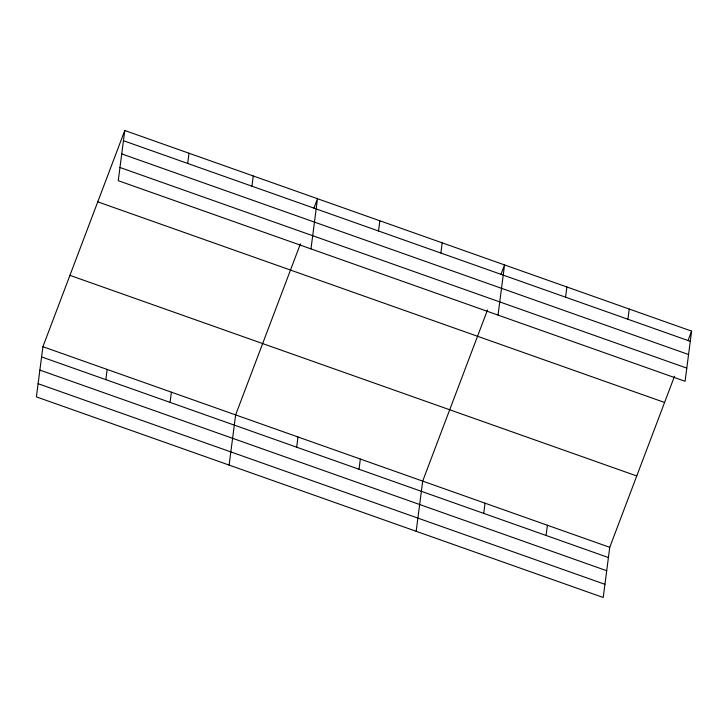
<?xml version="1.0" encoding="UTF-8"?>
<svg xmlns="http://www.w3.org/2000/svg" width="728" height="728" viewBox="0 0 728 728"><rect width="100%" height="100%" fill="white"/><g stroke="black" fill="none" stroke-linecap="round" stroke-linejoin="round"><path stroke-width="1.09" d="M124.779 130.503L118.254 180.681L685.084 381.299L691.6 331.122L124.779 130.503L42.916 346.701L36.4 396.878L603.221 597.497L609.745 547.32L674.519 376.23M105.833 379.643L107.162 369.433M187.688 163.445L189.016 153.235M170.07 402.384L171.399 392.174M251.934 186.186L253.253 175.976M229.12 465.092L235.635 414.905L300.418 243.825M310.983 248.894L317.499 198.708L313.923 208.153M296.66 447.183L297.989 436.973M378.524 230.985L379.843 220.775M359.013 469.251L360.342 459.04M440.868 253.053L442.196 242.843M416.17 531.294L422.686 481.117L487.469 310.028M498.034 315.097L504.55 264.91L500.973 274.356M483.71 513.386L485.039 503.185M565.574 297.188L566.903 286.978M546.064 535.462L547.392 525.252M627.927 319.255L629.247 309.054M688.024 340.558L691.6 331.122M123.451 140.713L690.271 341.323M121.74 153.899L688.561 354.518M119.974 167.495L686.795 368.113M97.761 201.847L664.582 402.466M69.933 275.357L636.754 475.966M42.916 346.701L609.745 547.32M41.596 356.911L608.417 557.53M39.876 370.097L606.706 570.716M38.111 383.692L604.941 584.311"/></g></svg>
